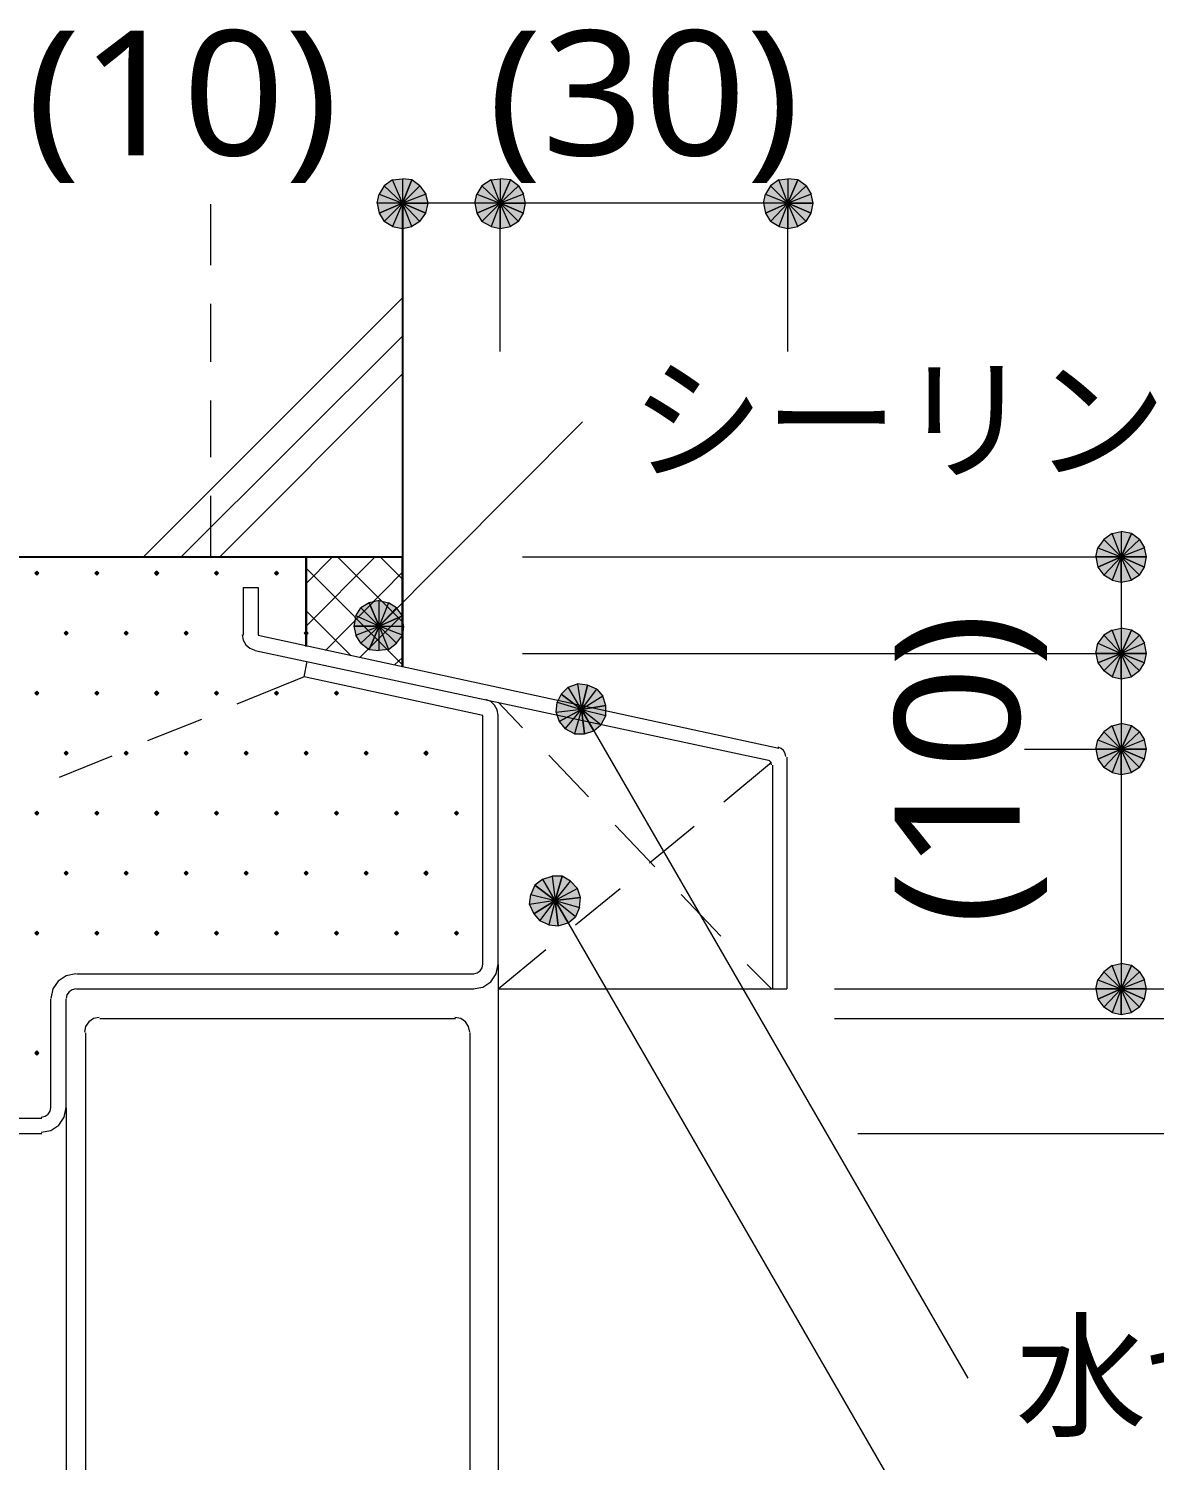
# Model space of a CAD drawing. Header units: millimetres. Extents: x 0 to 420, y 0 to 297.
# Drawn here: x 335.39 to 358.83, y 240.76 to 270.57 of the extents above; entities that cross this region are included whole.
import ezdxf
from ezdxf.enums import TextEntityAlignment as Align

# ---------------------------------------------------------------- set-up
doc = ezdxf.new("R2010")
doc.units = ezdxf.units.MM
doc.styles.add('kst32b', font='NotoSansJP-Variable.ttf')

msp = doc.modelspace()

# ---------------------------------------------------------------- hatches: boundary and pattern name
h = msp.add_hatch(color=7)
h.paths.add_polyline_path([(343.366, 267.42), (343.175, 267.441), (343.175, 266.933), (343.366, 267.42)])
h.paths.add_polyline_path([(343.175, 267.441), (343.175, 266.933), (342.963, 267.42), (343.175, 267.441)])
h.paths.add_polyline_path([(343.175, 266.933), (342.963, 267.42), (342.794, 267.293), (343.175, 266.933)])
h = msp.add_hatch(color=7)
h.paths.add_polyline_path([(343.704, 266.933), (343.662, 267.123), (343.175, 266.933), (343.704, 266.933)])
h.paths.add_polyline_path([(343.662, 267.123), (343.175, 266.933), (343.535, 267.293), (343.662, 267.123)])
h.paths.add_polyline_path([(343.175, 266.933), (343.535, 267.293), (343.366, 267.42), (343.175, 266.933)])
h = msp.add_hatch(color=7)
h.paths.add_polyline_path([(345.419, 267.42), (345.207, 267.441), (345.207, 266.933), (345.419, 267.42)])
h.paths.add_polyline_path([(345.207, 267.441), (345.207, 266.933), (345.017, 267.42), (345.207, 267.441)])
h.paths.add_polyline_path([(345.207, 266.933), (345.017, 267.42), (344.826, 267.293), (345.207, 266.933)])
h = msp.add_hatch(color=7)
h.paths.add_polyline_path([(345.736, 266.933), (345.694, 267.123), (345.207, 266.933), (345.736, 266.933)])
h.paths.add_polyline_path([(345.694, 267.123), (345.207, 266.933), (345.588, 267.293), (345.694, 267.123)])
h.paths.add_polyline_path([(345.207, 266.933), (345.588, 267.293), (345.419, 267.42), (345.207, 266.933)])
h = msp.add_hatch(color=7)
h.paths.add_polyline_path([(351.409, 267.42), (351.197, 267.441), (351.197, 266.933), (351.409, 267.42)])
h.paths.add_polyline_path([(351.197, 267.441), (351.197, 266.933), (351.007, 267.42), (351.197, 267.441)])
h.paths.add_polyline_path([(351.197, 266.933), (351.007, 267.42), (350.837, 267.293), (351.197, 266.933)])
h = msp.add_hatch(color=7)
h.paths.add_polyline_path([(351.727, 266.933), (351.684, 267.123), (351.197, 266.933), (351.727, 266.933)])
h.paths.add_polyline_path([(351.684, 267.123), (351.197, 266.933), (351.578, 267.293), (351.684, 267.123)])
h.paths.add_polyline_path([(351.197, 266.933), (351.578, 267.293), (351.409, 267.42), (351.197, 266.933)])
h = msp.add_hatch(color=7)
h.paths.add_polyline_path([(342.794, 267.293), (342.688, 267.123), (343.175, 266.933), (342.794, 267.293)])
h.paths.add_polyline_path([(342.688, 267.123), (343.175, 266.933), (342.646, 266.933), (342.688, 267.123)])
h.paths.add_polyline_path([(343.175, 266.933), (342.646, 266.933), (342.688, 266.721), (343.175, 266.933)])
h = msp.add_hatch(color=7)
h.paths.add_polyline_path([(344.826, 267.293), (344.72, 267.123), (345.207, 266.933), (344.826, 267.293)])
h.paths.add_polyline_path([(344.72, 267.123), (345.207, 266.933), (344.678, 266.933), (344.72, 267.123)])
h.paths.add_polyline_path([(345.207, 266.933), (344.678, 266.933), (344.72, 266.721), (345.207, 266.933)])
h = msp.add_hatch(color=7)
h.paths.add_polyline_path([(350.837, 267.293), (350.732, 267.123), (351.197, 266.933), (350.837, 267.293)])
h.paths.add_polyline_path([(350.732, 267.123), (351.197, 266.933), (350.689, 266.933), (350.732, 267.123)])
h.paths.add_polyline_path([(351.197, 266.933), (350.689, 266.933), (350.732, 266.721), (351.197, 266.933)])
h = msp.add_hatch(color=7)
h.paths.add_polyline_path([(342.688, 266.721), (342.794, 266.552), (343.175, 266.933), (342.688, 266.721)])
h.paths.add_polyline_path([(342.794, 266.552), (343.175, 266.933), (342.963, 266.446), (342.794, 266.552)])
h.paths.add_polyline_path([(343.175, 266.933), (342.963, 266.446), (343.175, 266.404), (343.175, 266.933)])
h = msp.add_hatch(color=7)
h.paths.add_polyline_path([(343.175, 266.404), (343.366, 266.446), (343.175, 266.933), (343.175, 266.404)])
h.paths.add_polyline_path([(343.366, 266.446), (343.175, 266.933), (343.535, 266.552), (343.366, 266.446)])
h.paths.add_polyline_path([(343.175, 266.933), (343.535, 266.552), (343.662, 266.721), (343.175, 266.933)])
for points in [[(343.662, 266.721), (343.704, 266.933), (343.175, 266.933), (343.662, 266.721)], [(345.694, 266.721), (345.736, 266.933), (345.207, 266.933), (345.694, 266.721)], [(351.684, 266.721), (351.727, 266.933), (351.197, 266.933), (351.684, 266.721)], [(358.627, 259.355), (358.669, 259.567), (358.14, 259.567), (358.627, 259.355)], [(335.555, 259.271), (335.534, 259.249), (335.513, 259.228), (335.534, 259.207), (335.555, 259.186), (335.576, 259.207), (335.597, 259.228), (335.576, 259.249), (335.555, 259.271)], [(336.804, 259.271), (336.783, 259.249), (336.762, 259.228), (336.783, 259.207), (336.804, 259.186), (336.825, 259.207), (336.846, 259.228), (336.825, 259.249), (336.804, 259.271)], [(338.053, 259.271), (338.032, 259.249), (338.011, 259.228), (338.032, 259.207), (338.053, 259.186), (338.074, 259.207), (338.095, 259.228), (338.074, 259.249), (338.053, 259.271)], [(339.302, 259.271), (339.28, 259.249), (339.259, 259.228), (339.28, 259.207), (339.302, 259.186), (339.323, 259.207), (339.344, 259.228), (339.323, 259.249), (339.302, 259.271)], [(340.551, 259.271), (340.529, 259.249), (340.508, 259.228), (340.529, 259.207), (340.551, 259.186), (340.572, 259.207), (340.593, 259.228), (340.572, 259.249), (340.551, 259.271)], [(343.175, 258.339), (343.048, 258.508), (342.688, 258.128), (343.175, 258.339)], [(336.169, 258.022), (336.148, 258), (336.127, 257.979), (336.148, 257.958), (336.169, 257.937), (336.19, 257.958), (336.211, 257.979), (336.19, 258), (336.169, 258.022)], [(337.418, 258.022), (337.397, 258), (337.376, 257.979), (337.397, 257.958), (337.418, 257.937), (337.439, 257.958), (337.46, 257.979), (337.439, 258), (337.418, 258.022)], [(338.667, 258.022), (338.646, 258), (338.624, 257.979), (338.646, 257.958), (338.667, 257.937), (338.688, 257.958), (338.709, 257.979), (338.688, 258), (338.667, 258.022)], [(341.164, 258.022), (341.143, 258), (341.122, 257.979), (341.143, 257.958), (341.164, 257.937), (341.186, 257.958), (341.207, 257.979), (341.186, 258), (341.164, 258.022)], [(358.627, 257.365), (358.669, 257.556), (358.14, 257.556), (358.627, 257.365)], [(335.555, 256.773), (335.534, 256.752), (335.513, 256.73), (335.534, 256.709), (335.555, 256.688), (335.576, 256.709), (335.597, 256.73), (335.576, 256.752), (335.555, 256.773)], [(336.804, 256.773), (336.783, 256.752), (336.762, 256.73), (336.783, 256.709), (336.804, 256.688), (336.825, 256.709), (336.846, 256.73), (336.825, 256.752), (336.804, 256.773)], [(338.053, 256.773), (338.032, 256.752), (338.011, 256.73), (338.032, 256.709), (338.053, 256.688), (338.074, 256.709), (338.095, 256.73), (338.074, 256.752), (338.053, 256.773)], [(339.302, 256.773), (339.28, 256.752), (339.259, 256.73), (339.28, 256.709), (339.302, 256.688), (339.323, 256.709), (339.344, 256.73), (339.323, 256.752), (339.302, 256.773)], [(340.551, 256.773), (340.529, 256.752), (340.508, 256.73), (340.529, 256.709), (340.551, 256.688), (340.572, 256.709), (340.593, 256.73), (340.572, 256.752), (340.551, 256.773)], [(341.799, 256.773), (341.778, 256.752), (341.757, 256.73), (341.778, 256.709), (341.799, 256.688), (341.821, 256.709), (341.842, 256.73), (341.821, 256.752), (341.799, 256.773)], [(346.964, 255.884), (347.154, 255.947), (346.901, 256.392), (346.964, 255.884)], [(336.169, 255.524), (336.148, 255.503), (336.127, 255.482), (336.148, 255.46), (336.169, 255.439), (336.19, 255.46), (336.211, 255.482), (336.19, 255.503), (336.169, 255.524)], [(337.418, 255.524), (337.397, 255.503), (337.376, 255.482), (337.397, 255.46), (337.418, 255.439), (337.439, 255.46), (337.46, 255.482), (337.439, 255.503), (337.418, 255.524)], [(338.667, 255.524), (338.646, 255.503), (338.624, 255.482), (338.646, 255.46), (338.667, 255.439), (338.688, 255.46), (338.709, 255.482), (338.688, 255.503), (338.667, 255.524)], [(339.916, 255.524), (339.894, 255.503), (339.873, 255.482), (339.894, 255.46), (339.916, 255.439), (339.937, 255.46), (339.958, 255.482), (339.937, 255.503), (339.916, 255.524)], [(341.164, 255.524), (341.143, 255.503), (341.122, 255.482), (341.143, 255.46), (341.164, 255.439), (341.186, 255.46), (341.207, 255.482), (341.186, 255.503), (341.164, 255.524)], [(342.413, 255.524), (342.392, 255.503), (342.371, 255.482), (342.392, 255.46), (342.413, 255.439), (342.434, 255.46), (342.455, 255.482), (342.434, 255.503), (342.413, 255.524)], [(343.662, 255.524), (343.641, 255.503), (343.62, 255.482), (343.641, 255.46), (343.662, 255.439), (343.683, 255.46), (343.704, 255.482), (343.683, 255.503), (343.662, 255.524)], [(358.627, 255.355), (358.669, 255.566), (358.14, 255.566), (358.627, 255.355)], [(335.555, 254.275), (335.534, 254.254), (335.513, 254.233), (335.534, 254.212), (335.555, 254.19), (335.576, 254.212), (335.597, 254.233), (335.576, 254.254), (335.555, 254.275)], [(336.804, 254.275), (336.783, 254.254), (336.762, 254.233), (336.783, 254.212), (336.804, 254.19), (336.825, 254.212), (336.846, 254.233), (336.825, 254.254), (336.804, 254.275)], [(338.053, 254.275), (338.032, 254.254), (338.011, 254.233), (338.032, 254.212), (338.053, 254.19), (338.074, 254.212), (338.095, 254.233), (338.074, 254.254), (338.053, 254.275)], [(339.302, 254.275), (339.28, 254.254), (339.259, 254.233), (339.28, 254.212), (339.302, 254.19), (339.323, 254.212), (339.344, 254.233), (339.323, 254.254), (339.302, 254.275)], [(340.551, 254.275), (340.529, 254.254), (340.508, 254.233), (340.529, 254.212), (340.551, 254.19), (340.572, 254.212), (340.593, 254.233), (340.572, 254.254), (340.551, 254.275)], [(341.799, 254.275), (341.778, 254.254), (341.757, 254.233), (341.778, 254.212), (341.799, 254.19), (341.821, 254.212), (341.842, 254.233), (341.821, 254.254), (341.799, 254.275)], [(343.048, 254.275), (343.027, 254.254), (343.006, 254.233), (343.027, 254.212), (343.048, 254.19), (343.069, 254.212), (343.091, 254.233), (343.069, 254.254), (343.048, 254.275)], [(344.297, 254.275), (344.276, 254.254), (344.255, 254.233), (344.276, 254.212), (344.297, 254.19), (344.318, 254.212), (344.339, 254.233), (344.318, 254.254), (344.297, 254.275)], [(336.169, 253.026), (336.148, 253.005), (336.127, 252.984), (336.148, 252.963), (336.169, 252.942), (336.19, 252.963), (336.211, 252.984), (336.19, 253.005), (336.169, 253.026)], [(337.418, 253.026), (337.397, 253.005), (337.376, 252.984), (337.397, 252.963), (337.418, 252.942), (337.439, 252.963), (337.46, 252.984), (337.439, 253.005), (337.418, 253.026)], [(338.667, 253.026), (338.646, 253.005), (338.624, 252.984), (338.646, 252.963), (338.667, 252.942), (338.688, 252.963), (338.709, 252.984), (338.688, 253.005), (338.667, 253.026)], [(339.916, 253.026), (339.894, 253.005), (339.873, 252.984), (339.894, 252.963), (339.916, 252.942), (339.937, 252.963), (339.958, 252.984), (339.937, 253.005), (339.916, 253.026)], [(341.164, 253.026), (341.143, 253.005), (341.122, 252.984), (341.143, 252.963), (341.164, 252.942), (341.186, 252.963), (341.207, 252.984), (341.186, 253.005), (341.164, 253.026)], [(342.413, 253.026), (342.392, 253.005), (342.371, 252.984), (342.392, 252.963), (342.413, 252.942), (342.434, 252.963), (342.455, 252.984), (342.434, 253.005), (342.413, 253.026)], [(343.662, 253.026), (343.641, 253.005), (343.62, 252.984), (343.641, 252.963), (343.662, 252.942), (343.683, 252.963), (343.704, 252.984), (343.683, 253.005), (343.662, 253.026)], [(346.414, 251.883), (346.625, 251.947), (346.35, 252.412), (346.414, 251.883)], [(335.555, 251.778), (335.534, 251.756), (335.513, 251.735), (335.534, 251.714), (335.555, 251.693), (335.576, 251.714), (335.597, 251.735), (335.576, 251.756), (335.555, 251.778)], [(336.804, 251.778), (336.783, 251.756), (336.762, 251.735), (336.783, 251.714), (336.804, 251.693), (336.825, 251.714), (336.846, 251.735), (336.825, 251.756), (336.804, 251.778)], [(338.053, 251.778), (338.032, 251.756), (338.011, 251.735), (338.032, 251.714), (338.053, 251.693), (338.074, 251.714), (338.095, 251.735), (338.074, 251.756), (338.053, 251.778)], [(339.302, 251.778), (339.28, 251.756), (339.259, 251.735), (339.28, 251.714), (339.302, 251.693), (339.323, 251.714), (339.344, 251.735), (339.323, 251.756), (339.302, 251.778)], [(340.551, 251.778), (340.529, 251.756), (340.508, 251.735), (340.529, 251.714), (340.551, 251.693), (340.572, 251.714), (340.593, 251.735), (340.572, 251.756), (340.551, 251.778)], [(341.799, 251.778), (341.778, 251.756), (341.757, 251.735), (341.778, 251.714), (341.799, 251.693), (341.821, 251.714), (341.842, 251.735), (341.821, 251.756), (341.799, 251.778)], [(343.048, 251.778), (343.027, 251.756), (343.006, 251.735), (343.027, 251.714), (343.048, 251.693), (343.069, 251.714), (343.091, 251.735), (343.069, 251.756), (343.048, 251.778)], [(344.297, 251.778), (344.276, 251.756), (344.255, 251.735), (344.276, 251.714), (344.297, 251.693), (344.318, 251.714), (344.339, 251.735), (344.318, 251.756), (344.297, 251.778)], [(358.627, 250.359), (358.669, 250.571), (358.14, 250.571), (358.627, 250.359)], [(335.555, 249.28), (335.534, 249.259), (335.513, 249.237), (335.534, 249.216), (335.555, 249.195), (335.576, 249.216), (335.597, 249.237), (335.576, 249.259), (335.555, 249.28)]]:
    msp.add_hatch(color=7).paths.add_polyline_path(points)
h = msp.add_hatch(color=7)
h.paths.add_polyline_path([(344.72, 266.721), (344.826, 266.552), (345.207, 266.933), (344.72, 266.721)])
h.paths.add_polyline_path([(344.826, 266.552), (345.207, 266.933), (345.017, 266.446), (344.826, 266.552)])
h.paths.add_polyline_path([(345.207, 266.933), (345.017, 266.446), (345.207, 266.404), (345.207, 266.933)])
h = msp.add_hatch(color=7)
h.paths.add_polyline_path([(345.207, 266.404), (345.419, 266.446), (345.207, 266.933), (345.207, 266.404)])
h.paths.add_polyline_path([(345.419, 266.446), (345.207, 266.933), (345.588, 266.552), (345.419, 266.446)])
h.paths.add_polyline_path([(345.207, 266.933), (345.588, 266.552), (345.694, 266.721), (345.207, 266.933)])
h = msp.add_hatch(color=7)
h.paths.add_polyline_path([(350.732, 266.721), (350.837, 266.552), (351.197, 266.933), (350.732, 266.721)])
h.paths.add_polyline_path([(350.837, 266.552), (351.197, 266.933), (351.007, 266.446), (350.837, 266.552)])
h.paths.add_polyline_path([(351.197, 266.933), (351.007, 266.446), (351.197, 266.404), (351.197, 266.933)])
h = msp.add_hatch(color=7)
h.paths.add_polyline_path([(351.197, 266.404), (351.409, 266.446), (351.197, 266.933), (351.197, 266.404)])
h.paths.add_polyline_path([(351.409, 266.446), (351.197, 266.933), (351.578, 266.552), (351.409, 266.446)])
h.paths.add_polyline_path([(351.197, 266.933), (351.578, 266.552), (351.684, 266.721), (351.197, 266.933)])
h = msp.add_hatch(color=7)
h.paths.add_polyline_path([(358.352, 260.054), (358.14, 260.096), (358.14, 259.567), (358.352, 260.054)])
h.paths.add_polyline_path([(358.14, 260.096), (358.14, 259.567), (357.95, 260.054), (358.14, 260.096)])
h.paths.add_polyline_path([(358.14, 259.567), (357.95, 260.054), (357.78, 259.927), (358.14, 259.567)])
h = msp.add_hatch(color=7)
h.paths.add_polyline_path([(358.669, 259.567), (358.627, 259.757), (358.14, 259.567), (358.669, 259.567)])
h.paths.add_polyline_path([(358.627, 259.757), (358.14, 259.567), (358.521, 259.927), (358.627, 259.757)])
h.paths.add_polyline_path([(358.14, 259.567), (358.521, 259.927), (358.352, 260.054), (358.14, 259.567)])
h = msp.add_hatch(color=7)
h.paths.add_polyline_path([(357.78, 259.927), (357.653, 259.757), (358.14, 259.567), (357.78, 259.927)])
h.paths.add_polyline_path([(357.653, 259.757), (358.14, 259.567), (357.611, 259.567), (357.653, 259.757)])
h.paths.add_polyline_path([(358.14, 259.567), (357.611, 259.567), (357.653, 259.355), (358.14, 259.567)])
h = msp.add_hatch(color=7)
h.paths.add_polyline_path([(357.653, 259.355), (357.78, 259.186), (358.14, 259.567), (357.653, 259.355)])
h.paths.add_polyline_path([(357.78, 259.186), (358.14, 259.567), (357.95, 259.08), (357.78, 259.186)])
h.paths.add_polyline_path([(358.14, 259.567), (357.95, 259.08), (358.14, 259.038), (358.14, 259.567)])
h = msp.add_hatch(color=7)
h.paths.add_polyline_path([(358.14, 259.038), (358.352, 259.08), (358.14, 259.567), (358.14, 259.038)])
h.paths.add_polyline_path([(358.352, 259.08), (358.14, 259.567), (358.521, 259.186), (358.352, 259.08)])
h.paths.add_polyline_path([(358.14, 259.567), (358.521, 259.186), (358.627, 259.355), (358.14, 259.567)])
h = msp.add_hatch(color=7)
h.paths.add_polyline_path([(342.477, 258.614), (342.307, 258.508), (342.688, 258.128), (342.477, 258.614)])
h.paths.add_polyline_path([(342.307, 258.508), (342.688, 258.128), (342.202, 258.339), (342.307, 258.508)])
h.paths.add_polyline_path([(342.688, 258.128), (342.202, 258.339), (342.159, 258.128), (342.688, 258.128)])
h = msp.add_hatch(color=7)
h.paths.add_polyline_path([(343.048, 258.508), (342.879, 258.614), (342.688, 258.128), (343.048, 258.508)])
h.paths.add_polyline_path([(342.879, 258.614), (342.688, 258.128), (342.688, 258.657), (342.879, 258.614)])
h.paths.add_polyline_path([(342.688, 258.128), (342.688, 258.657), (342.477, 258.614), (342.688, 258.128)])
h = msp.add_hatch(color=7)
h.paths.add_polyline_path([(343.048, 257.768), (343.175, 257.937), (342.688, 258.128), (343.048, 257.768)])
h.paths.add_polyline_path([(343.175, 257.937), (342.688, 258.128), (343.196, 258.128), (343.175, 257.937)])
h.paths.add_polyline_path([(342.688, 258.128), (343.196, 258.128), (343.175, 258.339), (342.688, 258.128)])
h = msp.add_hatch(color=7)
h.paths.add_polyline_path([(342.159, 258.128), (342.202, 257.937), (342.688, 258.128), (342.159, 258.128)])
h.paths.add_polyline_path([(342.202, 257.937), (342.688, 258.128), (342.307, 257.768), (342.202, 257.937)])
h.paths.add_polyline_path([(342.688, 258.128), (342.307, 257.768), (342.477, 257.641), (342.688, 258.128)])
h = msp.add_hatch(color=7)
h.paths.add_polyline_path([(342.477, 257.641), (342.688, 257.62), (342.688, 258.128), (342.477, 257.641)])
h.paths.add_polyline_path([(342.688, 257.62), (342.688, 258.128), (342.879, 257.641), (342.688, 257.62)])
h.paths.add_polyline_path([(342.688, 258.128), (342.879, 257.641), (343.048, 257.768), (342.688, 258.128)])
h = msp.add_hatch(color=7)
h.paths.add_polyline_path([(357.78, 257.937), (357.653, 257.768), (358.14, 257.556), (357.78, 257.937)])
h.paths.add_polyline_path([(357.653, 257.768), (358.14, 257.556), (357.611, 257.556), (357.653, 257.768)])
h.paths.add_polyline_path([(358.14, 257.556), (357.611, 257.556), (357.653, 257.365), (358.14, 257.556)])
h = msp.add_hatch(color=7)
h.paths.add_polyline_path([(358.352, 258.043), (358.14, 258.085), (358.14, 257.556), (358.352, 258.043)])
h.paths.add_polyline_path([(358.14, 258.085), (358.14, 257.556), (357.95, 258.043), (358.14, 258.085)])
h.paths.add_polyline_path([(358.14, 257.556), (357.95, 258.043), (357.78, 257.937), (358.14, 257.556)])
h = msp.add_hatch(color=7)
h.paths.add_polyline_path([(358.669, 257.556), (358.627, 257.768), (358.14, 257.556), (358.669, 257.556)])
h.paths.add_polyline_path([(358.627, 257.768), (358.14, 257.556), (358.521, 257.937), (358.627, 257.768)])
h.paths.add_polyline_path([(358.14, 257.556), (358.521, 257.937), (358.352, 258.043), (358.14, 257.556)])
h = msp.add_hatch(color=7)
h.paths.add_polyline_path([(357.653, 257.365), (357.78, 257.196), (358.14, 257.556), (357.653, 257.365)])
h.paths.add_polyline_path([(357.78, 257.196), (358.14, 257.556), (357.95, 257.069), (357.78, 257.196)])
h.paths.add_polyline_path([(358.14, 257.556), (357.95, 257.069), (358.14, 257.027), (358.14, 257.556)])
h = msp.add_hatch(color=7)
h.paths.add_polyline_path([(358.14, 257.027), (358.352, 257.069), (358.14, 257.556), (358.14, 257.027)])
h.paths.add_polyline_path([(358.352, 257.069), (358.14, 257.556), (358.521, 257.196), (358.352, 257.069)])
h.paths.add_polyline_path([(358.14, 257.556), (358.521, 257.196), (358.627, 257.365), (358.14, 257.556)])
h = msp.add_hatch(color=7)
h.paths.add_polyline_path([(346.477, 256.709), (346.393, 256.54), (346.901, 256.392), (346.477, 256.709)])
h.paths.add_polyline_path([(346.393, 256.54), (346.901, 256.392), (346.371, 256.328), (346.393, 256.54)])
h.paths.add_polyline_path([(346.901, 256.392), (346.371, 256.328), (346.435, 256.138), (346.901, 256.392)])
h = msp.add_hatch(color=7)
h.paths.add_polyline_path([(347.028, 256.9), (346.816, 256.921), (346.901, 256.392), (347.028, 256.9)])
h.paths.add_polyline_path([(346.816, 256.921), (346.901, 256.392), (346.625, 256.857), (346.816, 256.921)])
h.paths.add_polyline_path([(346.901, 256.392), (346.625, 256.857), (346.477, 256.709), (346.901, 256.392)])
h = msp.add_hatch(color=7)
h.paths.add_polyline_path([(347.409, 256.476), (347.345, 256.667), (346.901, 256.392), (347.409, 256.476)])
h.paths.add_polyline_path([(347.345, 256.667), (346.901, 256.392), (347.218, 256.815), (347.345, 256.667)])
h.paths.add_polyline_path([(346.901, 256.392), (347.218, 256.815), (347.028, 256.9), (346.901, 256.392)])
h = msp.add_hatch(color=7)
h.paths.add_polyline_path([(346.435, 256.138), (346.562, 255.99), (346.901, 256.392), (346.435, 256.138)])
h.paths.add_polyline_path([(346.562, 255.99), (346.901, 256.392), (346.752, 255.884), (346.562, 255.99)])
h.paths.add_polyline_path([(346.901, 256.392), (346.752, 255.884), (346.964, 255.884), (346.901, 256.392)])
h = msp.add_hatch(color=7)
h.paths.add_polyline_path([(347.154, 255.947), (347.303, 256.074), (346.901, 256.392), (347.154, 255.947)])
h.paths.add_polyline_path([(347.303, 256.074), (346.901, 256.392), (347.409, 256.265), (347.303, 256.074)])
h.paths.add_polyline_path([(346.901, 256.392), (347.409, 256.265), (347.409, 256.476), (346.901, 256.392)])
h = msp.add_hatch(color=7)
h.paths.add_polyline_path([(358.352, 256.053), (358.14, 256.096), (358.14, 255.566), (358.352, 256.053)])
h.paths.add_polyline_path([(358.14, 256.096), (358.14, 255.566), (357.95, 256.053), (358.14, 256.096)])
h.paths.add_polyline_path([(358.14, 255.566), (357.95, 256.053), (357.78, 255.926), (358.14, 255.566)])
h = msp.add_hatch(color=7)
h.paths.add_polyline_path([(357.78, 255.926), (357.653, 255.757), (358.14, 255.566), (357.78, 255.926)])
h.paths.add_polyline_path([(357.653, 255.757), (358.14, 255.566), (357.611, 255.566), (357.653, 255.757)])
h.paths.add_polyline_path([(358.14, 255.566), (357.611, 255.566), (357.653, 255.355), (358.14, 255.566)])
h = msp.add_hatch(color=7)
h.paths.add_polyline_path([(358.669, 255.566), (358.627, 255.757), (358.14, 255.566), (358.669, 255.566)])
h.paths.add_polyline_path([(358.627, 255.757), (358.14, 255.566), (358.521, 255.926), (358.627, 255.757)])
h.paths.add_polyline_path([(358.14, 255.566), (358.521, 255.926), (358.352, 256.053), (358.14, 255.566)])
h = msp.add_hatch(color=7)
h.paths.add_polyline_path([(357.653, 255.355), (357.78, 255.185), (358.14, 255.566), (357.653, 255.355)])
h.paths.add_polyline_path([(357.78, 255.185), (358.14, 255.566), (357.95, 255.079), (357.78, 255.185)])
h.paths.add_polyline_path([(358.14, 255.566), (357.95, 255.079), (358.14, 255.037), (358.14, 255.566)])
h = msp.add_hatch(color=7)
h.paths.add_polyline_path([(358.14, 255.037), (358.352, 255.079), (358.14, 255.566), (358.14, 255.037)])
h.paths.add_polyline_path([(358.352, 255.079), (358.14, 255.566), (358.521, 255.185), (358.352, 255.079)])
h.paths.add_polyline_path([(358.14, 255.566), (358.521, 255.185), (358.627, 255.355), (358.14, 255.566)])
h = msp.add_hatch(color=7)
h.paths.add_polyline_path([(346.498, 252.921), (346.287, 252.921), (346.35, 252.412), (346.498, 252.921)])
h.paths.add_polyline_path([(346.287, 252.921), (346.35, 252.412), (346.096, 252.857), (346.287, 252.921)])
h.paths.add_polyline_path([(346.35, 252.412), (346.096, 252.857), (345.927, 252.73), (346.35, 252.412)])
h = msp.add_hatch(color=7)
h.paths.add_polyline_path([(346.879, 252.476), (346.816, 252.666), (346.35, 252.412), (346.879, 252.476)])
h.paths.add_polyline_path([(346.816, 252.666), (346.35, 252.412), (346.668, 252.815), (346.816, 252.666)])
h.paths.add_polyline_path([(346.35, 252.412), (346.668, 252.815), (346.498, 252.921), (346.35, 252.412)])
h = msp.add_hatch(color=7)
h.paths.add_polyline_path([(345.927, 252.73), (345.842, 252.539), (346.35, 252.412), (345.927, 252.73)])
h.paths.add_polyline_path([(345.842, 252.539), (346.35, 252.412), (345.821, 252.328), (345.842, 252.539)])
h.paths.add_polyline_path([(346.35, 252.412), (345.821, 252.328), (345.906, 252.137), (346.35, 252.412)])
h = msp.add_hatch(color=7)
h.paths.add_polyline_path([(345.906, 252.137), (346.033, 251.989), (346.35, 252.412), (345.906, 252.137)])
h.paths.add_polyline_path([(346.033, 251.989), (346.35, 252.412), (346.223, 251.904), (346.033, 251.989)])
h.paths.add_polyline_path([(346.35, 252.412), (346.223, 251.904), (346.414, 251.883), (346.35, 252.412)])
h = msp.add_hatch(color=7)
h.paths.add_polyline_path([(346.625, 251.947), (346.773, 252.074), (346.35, 252.412), (346.625, 251.947)])
h.paths.add_polyline_path([(346.773, 252.074), (346.35, 252.412), (346.858, 252.264), (346.773, 252.074)])
h.paths.add_polyline_path([(346.35, 252.412), (346.858, 252.264), (346.879, 252.476), (346.35, 252.412)])
h = msp.add_hatch(color=7)
h.paths.add_polyline_path([(358.352, 251.058), (358.14, 251.1), (358.14, 250.571), (358.352, 251.058)])
h.paths.add_polyline_path([(358.14, 251.1), (358.14, 250.571), (357.95, 251.058), (358.14, 251.1)])
h.paths.add_polyline_path([(358.14, 250.571), (357.95, 251.058), (357.78, 250.931), (358.14, 250.571)])
h = msp.add_hatch(color=7)
h.paths.add_polyline_path([(358.669, 250.571), (358.627, 250.762), (358.14, 250.571), (358.669, 250.571)])
h.paths.add_polyline_path([(358.627, 250.762), (358.14, 250.571), (358.521, 250.931), (358.627, 250.762)])
h.paths.add_polyline_path([(358.14, 250.571), (358.521, 250.931), (358.352, 251.058), (358.14, 250.571)])
h = msp.add_hatch(color=7)
h.paths.add_polyline_path([(357.78, 250.931), (357.653, 250.762), (358.14, 250.571), (357.78, 250.931)])
h.paths.add_polyline_path([(357.653, 250.762), (358.14, 250.571), (357.611, 250.571), (357.653, 250.762)])
h.paths.add_polyline_path([(358.14, 250.571), (357.611, 250.571), (357.653, 250.359), (358.14, 250.571)])
h = msp.add_hatch(color=7)
h.paths.add_polyline_path([(357.653, 250.359), (357.78, 250.19), (358.14, 250.571), (357.653, 250.359)])
h.paths.add_polyline_path([(357.78, 250.19), (358.14, 250.571), (357.95, 250.084), (357.78, 250.19)])
h.paths.add_polyline_path([(358.14, 250.571), (357.95, 250.084), (358.14, 250.042), (358.14, 250.571)])
h = msp.add_hatch(color=7)
h.paths.add_polyline_path([(358.14, 250.042), (358.352, 250.084), (358.14, 250.571), (358.14, 250.042)])
h.paths.add_polyline_path([(358.352, 250.084), (358.14, 250.571), (358.521, 250.19), (358.352, 250.084)])
h.paths.add_polyline_path([(358.14, 250.571), (358.521, 250.19), (358.627, 250.359), (358.14, 250.571)])

# ---------------------------------------------------------------- linework, layer by layer
at = {"lineweight": 0}
for points in [[(343.175, 266.933), (342.963, 267.42), (342.794, 267.293)], [(343.175, 267.441), (343.175, 266.933), (342.963, 267.42)], [(343.366, 267.42), (343.175, 267.441), (343.175, 266.933)], [(343.175, 266.933), (343.535, 267.293), (343.366, 267.42)], [(345.207, 266.933), (345.017, 267.42), (344.826, 267.293)], [(345.207, 267.441), (345.207, 266.933), (345.017, 267.42)], [(345.419, 267.42), (345.207, 267.441), (345.207, 266.933)], [(345.207, 266.933), (345.588, 267.293), (345.419, 267.42)], [(351.197, 266.933), (351.007, 267.42), (350.837, 267.293)], [(351.197, 267.441), (351.197, 266.933), (351.007, 267.42)], [(351.409, 267.42), (351.197, 267.441), (351.197, 266.933)], [(351.197, 266.933), (351.578, 267.293), (351.409, 267.42)], [(342.688, 267.123), (343.175, 266.933), (342.646, 266.933)], [(342.794, 267.293), (342.688, 267.123), (343.175, 266.933)], [(343.662, 267.123), (343.175, 266.933), (343.535, 267.293)], [(343.704, 266.933), (343.662, 267.123), (343.175, 266.933)], [(344.72, 267.123), (345.207, 266.933), (344.678, 266.933)], [(344.826, 267.293), (344.72, 267.123), (345.207, 266.933)], [(345.694, 267.123), (345.207, 266.933), (345.588, 267.293)], [(345.736, 266.933), (345.694, 267.123), (345.207, 266.933)], [(350.732, 267.123), (351.197, 266.933), (350.689, 266.933)], [(350.837, 267.293), (350.732, 267.123), (351.197, 266.933)], [(351.684, 267.123), (351.197, 266.933), (351.578, 267.293)], [(351.727, 266.933), (351.684, 267.123), (351.197, 266.933)], [(343.175, 266.933), (342.646, 266.933), (342.688, 266.721)], [(342.688, 266.721), (342.794, 266.552), (343.175, 266.933)], [(342.794, 266.552), (343.175, 266.933), (342.963, 266.446)], [(343.175, 266.933), (342.963, 266.446), (343.175, 266.404)], [(343.175, 266.404), (343.366, 266.446), (343.175, 266.933)], [(343.366, 266.446), (343.175, 266.933), (343.535, 266.552)], [(343.175, 266.933), (343.535, 266.552), (343.662, 266.721)], [(343.662, 266.721), (343.704, 266.933), (343.175, 266.933)], [(345.207, 266.933), (344.678, 266.933), (344.72, 266.721)], [(344.72, 266.721), (344.826, 266.552), (345.207, 266.933)], [(344.826, 266.552), (345.207, 266.933), (345.017, 266.446)], [(345.207, 266.933), (345.017, 266.446), (345.207, 266.404)], [(345.207, 266.404), (345.419, 266.446), (345.207, 266.933)], [(345.419, 266.446), (345.207, 266.933), (345.588, 266.552)], [(345.207, 266.933), (345.588, 266.552), (345.694, 266.721)], [(345.694, 266.721), (345.736, 266.933), (345.207, 266.933)], [(351.197, 266.933), (350.689, 266.933), (350.732, 266.721)], [(350.732, 266.721), (350.837, 266.552), (351.197, 266.933)], [(350.837, 266.552), (351.197, 266.933), (351.007, 266.446)], [(351.197, 266.933), (351.007, 266.446), (351.197, 266.404)], [(351.197, 266.404), (351.409, 266.446), (351.197, 266.933)], [(351.409, 266.446), (351.197, 266.933), (351.578, 266.552)], [(351.197, 266.933), (351.578, 266.552), (351.684, 266.721)], [(351.684, 266.721), (351.727, 266.933), (351.197, 266.933)], [(358.14, 259.567), (357.95, 260.054), (357.78, 259.927)], [(358.14, 260.096), (358.14, 259.567), (357.95, 260.054)], [(358.352, 260.054), (358.14, 260.096), (358.14, 259.567)], [(358.14, 259.567), (358.521, 259.927), (358.352, 260.054)], [(357.653, 259.757), (358.14, 259.567), (357.611, 259.567)], [(357.78, 259.927), (357.653, 259.757), (358.14, 259.567)], [(358.627, 259.757), (358.14, 259.567), (358.521, 259.927)], [(358.669, 259.567), (358.627, 259.757), (358.14, 259.567)], [(358.14, 259.567), (357.611, 259.567), (357.653, 259.355)], [(357.653, 259.355), (357.78, 259.186), (358.14, 259.567)], [(357.78, 259.186), (358.14, 259.567), (357.95, 259.08)], [(358.14, 259.567), (357.95, 259.08), (358.14, 259.038)], [(358.14, 259.038), (358.352, 259.08), (358.14, 259.567)], [(358.352, 259.08), (358.14, 259.567), (358.521, 259.186)], [(358.14, 259.567), (358.521, 259.186), (358.627, 259.355)], [(358.627, 259.355), (358.669, 259.567), (358.14, 259.567)], [(335.555, 259.271), (335.534, 259.249), (335.513, 259.228), (335.534, 259.207), (335.555, 259.186), (335.576, 259.207), (335.597, 259.228), (335.576, 259.249)], [(336.804, 259.271), (336.783, 259.249), (336.762, 259.228), (336.783, 259.207), (336.804, 259.186), (336.825, 259.207), (336.846, 259.228), (336.825, 259.249)], [(338.053, 259.271), (338.032, 259.249), (338.011, 259.228), (338.032, 259.207), (338.053, 259.186), (338.074, 259.207), (338.095, 259.228), (338.074, 259.249)], [(339.302, 259.271), (339.28, 259.249), (339.259, 259.228), (339.28, 259.207), (339.302, 259.186), (339.323, 259.207), (339.344, 259.228), (339.323, 259.249)], [(340.551, 259.271), (340.529, 259.249), (340.508, 259.228), (340.529, 259.207), (340.551, 259.186), (340.572, 259.207), (340.593, 259.228), (340.572, 259.249)], [(342.307, 258.508), (342.688, 258.128), (342.202, 258.339)], [(342.477, 258.614), (342.307, 258.508), (342.688, 258.128)], [(342.688, 258.128), (342.688, 258.657), (342.477, 258.614)], [(342.879, 258.614), (342.688, 258.128), (342.688, 258.657)], [(343.048, 258.508), (342.879, 258.614), (342.688, 258.128)], [(343.175, 258.339), (343.048, 258.508), (342.688, 258.128)], [(342.688, 258.128), (342.202, 258.339), (342.159, 258.128)], [(342.688, 258.128), (343.196, 258.128), (343.175, 258.339)], [(336.169, 258.022), (336.148, 258), (336.127, 257.979), (336.148, 257.958), (336.169, 257.937), (336.19, 257.958), (336.211, 257.979), (336.19, 258)], [(337.418, 258.022), (337.397, 258), (337.376, 257.979), (337.397, 257.958), (337.418, 257.937), (337.439, 257.958), (337.46, 257.979), (337.439, 258)], [(338.667, 258.022), (338.646, 258), (338.624, 257.979), (338.646, 257.958), (338.667, 257.937), (338.688, 257.958), (338.709, 257.979), (338.688, 258)], [(341.164, 258.022), (341.143, 258), (341.122, 257.979), (341.143, 257.958), (341.164, 257.937), (341.186, 257.958), (341.207, 257.979), (341.186, 258)], [(342.159, 258.128), (342.202, 257.937), (342.688, 258.128)], [(342.202, 257.937), (342.688, 258.128), (342.307, 257.768)], [(342.688, 258.128), (342.307, 257.768), (342.477, 257.641)], [(342.477, 257.641), (342.688, 257.62), (342.688, 258.128)], [(342.688, 257.62), (342.688, 258.128), (342.879, 257.641)], [(342.688, 258.128), (342.879, 257.641), (343.048, 257.768)], [(343.048, 257.768), (343.175, 257.937), (342.688, 258.128)], [(343.175, 257.937), (342.688, 258.128), (343.196, 258.128)], [(357.78, 257.937), (357.653, 257.768), (358.14, 257.556)], [(358.14, 257.556), (357.95, 258.043), (357.78, 257.937)], [(358.14, 258.085), (358.14, 257.556), (357.95, 258.043)], [(358.352, 258.043), (358.14, 258.085), (358.14, 257.556)], [(358.14, 257.556), (358.521, 257.937), (358.352, 258.043)], [(358.627, 257.768), (358.14, 257.556), (358.521, 257.937)], [(357.653, 257.768), (358.14, 257.556), (357.611, 257.556)], [(358.669, 257.556), (358.627, 257.768), (358.14, 257.556)], [(358.14, 257.556), (357.611, 257.556), (357.653, 257.365)], [(357.653, 257.365), (357.78, 257.196), (358.14, 257.556)], [(357.78, 257.196), (358.14, 257.556), (357.95, 257.069)], [(358.14, 257.556), (357.95, 257.069), (358.14, 257.027)], [(358.14, 257.027), (358.352, 257.069), (358.14, 257.556)], [(358.352, 257.069), (358.14, 257.556), (358.521, 257.196)], [(358.14, 257.556), (358.521, 257.196), (358.627, 257.365)], [(358.627, 257.365), (358.669, 257.556), (358.14, 257.556)], [(335.555, 256.773), (335.534, 256.752), (335.513, 256.73), (335.534, 256.709), (335.555, 256.688), (335.576, 256.709), (335.597, 256.73), (335.576, 256.752)], [(336.804, 256.773), (336.783, 256.752), (336.762, 256.73), (336.783, 256.709), (336.804, 256.688), (336.825, 256.709), (336.846, 256.73), (336.825, 256.752)], [(338.053, 256.773), (338.032, 256.752), (338.011, 256.73), (338.032, 256.709), (338.053, 256.688), (338.074, 256.709), (338.095, 256.73), (338.074, 256.752)], [(339.302, 256.773), (339.28, 256.752), (339.259, 256.73), (339.28, 256.709), (339.302, 256.688), (339.323, 256.709), (339.344, 256.73), (339.323, 256.752)], [(340.551, 256.773), (340.529, 256.752), (340.508, 256.73), (340.529, 256.709), (340.551, 256.688), (340.572, 256.709), (340.593, 256.73), (340.572, 256.752)], [(341.799, 256.773), (341.778, 256.752), (341.757, 256.73), (341.778, 256.709), (341.799, 256.688), (341.821, 256.709), (341.842, 256.73), (341.821, 256.752)], [(346.477, 256.709), (346.393, 256.54), (346.901, 256.392)], [(346.901, 256.392), (346.625, 256.857), (346.477, 256.709)], [(346.816, 256.921), (346.901, 256.392), (346.625, 256.857)], [(347.028, 256.9), (346.816, 256.921), (346.901, 256.392)], [(346.901, 256.392), (347.218, 256.815), (347.028, 256.9)], [(347.345, 256.667), (346.901, 256.392), (347.218, 256.815)], [(346.393, 256.54), (346.901, 256.392), (346.371, 256.328)], [(346.901, 256.392), (346.371, 256.328), (346.435, 256.138)], [(346.435, 256.138), (346.562, 255.99), (346.901, 256.392)], [(346.562, 255.99), (346.901, 256.392), (346.752, 255.884)], [(346.901, 256.392), (346.752, 255.884), (346.964, 255.884)], [(347.409, 256.476), (347.345, 256.667), (346.901, 256.392)], [(346.901, 256.392), (347.409, 256.265), (347.409, 256.476)], [(347.154, 255.947), (347.303, 256.074), (346.901, 256.392)], [(347.303, 256.074), (346.901, 256.392), (347.409, 256.265)], [(346.964, 255.884), (347.154, 255.947), (346.901, 256.392)], [(358.14, 256.096), (358.14, 255.566), (357.95, 256.053)], [(358.352, 256.053), (358.14, 256.096), (358.14, 255.566)], [(357.78, 255.926), (357.653, 255.757), (358.14, 255.566)], [(358.14, 255.566), (357.95, 256.053), (357.78, 255.926)], [(358.14, 255.566), (358.521, 255.926), (358.352, 256.053)], [(358.627, 255.757), (358.14, 255.566), (358.521, 255.926)], [(336.169, 255.524), (336.148, 255.503), (336.127, 255.482), (336.148, 255.46), (336.169, 255.439), (336.19, 255.46), (336.211, 255.482), (336.19, 255.503)], [(337.418, 255.524), (337.397, 255.503), (337.376, 255.482), (337.397, 255.46), (337.418, 255.439), (337.439, 255.46), (337.46, 255.482), (337.439, 255.503)], [(338.667, 255.524), (338.646, 255.503), (338.624, 255.482), (338.646, 255.46), (338.667, 255.439), (338.688, 255.46), (338.709, 255.482), (338.688, 255.503)], [(339.916, 255.524), (339.894, 255.503), (339.873, 255.482), (339.894, 255.46), (339.916, 255.439), (339.937, 255.46), (339.958, 255.482), (339.937, 255.503)], [(341.164, 255.524), (341.143, 255.503), (341.122, 255.482), (341.143, 255.46), (341.164, 255.439), (341.186, 255.46), (341.207, 255.482), (341.186, 255.503)], [(342.413, 255.524), (342.392, 255.503), (342.371, 255.482), (342.392, 255.46), (342.413, 255.439), (342.434, 255.46), (342.455, 255.482), (342.434, 255.503)], [(343.662, 255.524), (343.641, 255.503), (343.62, 255.482), (343.641, 255.46), (343.662, 255.439), (343.683, 255.46), (343.704, 255.482), (343.683, 255.503)], [(357.653, 255.757), (358.14, 255.566), (357.611, 255.566)], [(358.14, 255.566), (357.611, 255.566), (357.653, 255.355)], [(357.653, 255.355), (357.78, 255.185), (358.14, 255.566)], [(357.78, 255.185), (358.14, 255.566), (357.95, 255.079)], [(358.14, 255.566), (357.95, 255.079), (358.14, 255.037)], [(358.669, 255.566), (358.627, 255.757), (358.14, 255.566)], [(358.14, 255.037), (358.352, 255.079), (358.14, 255.566)], [(358.352, 255.079), (358.14, 255.566), (358.521, 255.185)], [(358.14, 255.566), (358.521, 255.185), (358.627, 255.355)], [(358.627, 255.355), (358.669, 255.566), (358.14, 255.566)], [(335.555, 254.275), (335.534, 254.254), (335.513, 254.233), (335.534, 254.212), (335.555, 254.19), (335.576, 254.212), (335.597, 254.233), (335.576, 254.254)], [(336.804, 254.275), (336.783, 254.254), (336.762, 254.233), (336.783, 254.212), (336.804, 254.19), (336.825, 254.212), (336.846, 254.233), (336.825, 254.254)], [(338.053, 254.275), (338.032, 254.254), (338.011, 254.233), (338.032, 254.212), (338.053, 254.19), (338.074, 254.212), (338.095, 254.233), (338.074, 254.254)], [(339.302, 254.275), (339.28, 254.254), (339.259, 254.233), (339.28, 254.212), (339.302, 254.19), (339.323, 254.212), (339.344, 254.233), (339.323, 254.254)], [(340.551, 254.275), (340.529, 254.254), (340.508, 254.233), (340.529, 254.212), (340.551, 254.19), (340.572, 254.212), (340.593, 254.233), (340.572, 254.254)], [(341.799, 254.275), (341.778, 254.254), (341.757, 254.233), (341.778, 254.212), (341.799, 254.19), (341.821, 254.212), (341.842, 254.233), (341.821, 254.254)], [(343.048, 254.275), (343.027, 254.254), (343.006, 254.233), (343.027, 254.212), (343.048, 254.19), (343.069, 254.212), (343.091, 254.233), (343.069, 254.254)], [(344.297, 254.275), (344.276, 254.254), (344.255, 254.233), (344.276, 254.212), (344.297, 254.19), (344.318, 254.212), (344.339, 254.233), (344.318, 254.254)], [(336.169, 253.026), (336.148, 253.005), (336.127, 252.984), (336.148, 252.963), (336.169, 252.942), (336.19, 252.963), (336.211, 252.984), (336.19, 253.005)], [(337.418, 253.026), (337.397, 253.005), (337.376, 252.984), (337.397, 252.963), (337.418, 252.942), (337.439, 252.963), (337.46, 252.984), (337.439, 253.005)], [(338.667, 253.026), (338.646, 253.005), (338.624, 252.984), (338.646, 252.963), (338.667, 252.942), (338.688, 252.963), (338.709, 252.984), (338.688, 253.005)], [(339.916, 253.026), (339.894, 253.005), (339.873, 252.984), (339.894, 252.963), (339.916, 252.942), (339.937, 252.963), (339.958, 252.984), (339.937, 253.005)], [(341.164, 253.026), (341.143, 253.005), (341.122, 252.984), (341.143, 252.963), (341.164, 252.942), (341.186, 252.963), (341.207, 252.984), (341.186, 253.005)], [(342.413, 253.026), (342.392, 253.005), (342.371, 252.984), (342.392, 252.963), (342.413, 252.942), (342.434, 252.963), (342.455, 252.984), (342.434, 253.005)], [(343.662, 253.026), (343.641, 253.005), (343.62, 252.984), (343.641, 252.963), (343.662, 252.942), (343.683, 252.963), (343.704, 252.984), (343.683, 253.005)], [(346.35, 252.412), (346.096, 252.857), (345.927, 252.73)], [(346.287, 252.921), (346.35, 252.412), (346.096, 252.857)], [(346.498, 252.921), (346.287, 252.921), (346.35, 252.412)], [(346.35, 252.412), (346.668, 252.815), (346.498, 252.921)], [(346.816, 252.666), (346.35, 252.412), (346.668, 252.815)], [(345.842, 252.539), (346.35, 252.412), (345.821, 252.328)], [(345.927, 252.73), (345.842, 252.539), (346.35, 252.412)], [(346.879, 252.476), (346.816, 252.666), (346.35, 252.412)], [(346.35, 252.412), (345.821, 252.328), (345.906, 252.137)], [(345.906, 252.137), (346.033, 251.989), (346.35, 252.412)], [(346.033, 251.989), (346.35, 252.412), (346.223, 251.904)], [(346.35, 252.412), (346.223, 251.904), (346.414, 251.883)], [(346.35, 252.412), (346.858, 252.264), (346.879, 252.476)], [(346.625, 251.947), (346.773, 252.074), (346.35, 252.412)], [(346.773, 252.074), (346.35, 252.412), (346.858, 252.264)], [(346.414, 251.883), (346.625, 251.947), (346.35, 252.412)], [(335.555, 251.778), (335.534, 251.756), (335.513, 251.735), (335.534, 251.714), (335.555, 251.693), (335.576, 251.714), (335.597, 251.735), (335.576, 251.756)], [(336.804, 251.778), (336.783, 251.756), (336.762, 251.735), (336.783, 251.714), (336.804, 251.693), (336.825, 251.714), (336.846, 251.735), (336.825, 251.756)], [(338.053, 251.778), (338.032, 251.756), (338.011, 251.735), (338.032, 251.714), (338.053, 251.693), (338.074, 251.714), (338.095, 251.735), (338.074, 251.756)], [(339.302, 251.778), (339.28, 251.756), (339.259, 251.735), (339.28, 251.714), (339.302, 251.693), (339.323, 251.714), (339.344, 251.735), (339.323, 251.756)], [(340.551, 251.778), (340.529, 251.756), (340.508, 251.735), (340.529, 251.714), (340.551, 251.693), (340.572, 251.714), (340.593, 251.735), (340.572, 251.756)], [(341.799, 251.778), (341.778, 251.756), (341.757, 251.735), (341.778, 251.714), (341.799, 251.693), (341.821, 251.714), (341.842, 251.735), (341.821, 251.756)], [(343.048, 251.778), (343.027, 251.756), (343.006, 251.735), (343.027, 251.714), (343.048, 251.693), (343.069, 251.714), (343.091, 251.735), (343.069, 251.756)], [(344.297, 251.778), (344.276, 251.756), (344.255, 251.735), (344.276, 251.714), (344.297, 251.693), (344.318, 251.714), (344.339, 251.735), (344.318, 251.756)], [(358.14, 250.571), (357.95, 251.058), (357.78, 250.931)], [(358.14, 251.1), (358.14, 250.571), (357.95, 251.058)], [(358.352, 251.058), (358.14, 251.1), (358.14, 250.571)], [(358.14, 250.571), (358.521, 250.931), (358.352, 251.058)], [(357.653, 250.762), (358.14, 250.571), (357.611, 250.571)], [(357.78, 250.931), (357.653, 250.762), (358.14, 250.571)], [(358.627, 250.762), (358.14, 250.571), (358.521, 250.931)], [(358.669, 250.571), (358.627, 250.762), (358.14, 250.571)], [(358.14, 250.571), (357.611, 250.571), (357.653, 250.359)], [(357.653, 250.359), (357.78, 250.19), (358.14, 250.571)], [(357.78, 250.19), (358.14, 250.571), (357.95, 250.084)], [(358.14, 250.571), (357.95, 250.084), (358.14, 250.042)], [(358.14, 250.042), (358.352, 250.084), (358.14, 250.571)], [(358.352, 250.084), (358.14, 250.571), (358.521, 250.19)], [(358.14, 250.571), (358.521, 250.19), (358.627, 250.359)], [(358.627, 250.359), (358.669, 250.571), (358.14, 250.571)], [(335.555, 249.28), (335.534, 249.259), (335.513, 249.237), (335.534, 249.216), (335.555, 249.195), (335.576, 249.216), (335.597, 249.237), (335.576, 249.259)]]:
    msp.add_lwpolyline(points, close=True, dxfattribs=at)
at = {"lineweight": 13}
for points in [[(339.175, 266.912), (339.175, 265.642)], [(351.197, 266.933), (345.207, 266.933), (343.175, 266.933)], [(345.207, 263.842), (345.207, 266.933)], [(351.197, 263.842), (351.197, 266.933)], [(337.778, 259.567), (343.175, 264.964)], [(339.175, 264.837), (339.175, 263.631)], [(338.561, 259.567), (343.175, 264.16)], [(339.365, 259.567), (343.175, 263.377)], [(339.175, 262.826), (339.175, 261.641)], [(342.688, 258.128), (346.922, 262.382)], [(339.175, 260.837), (339.175, 259.567)], [(341.164, 259.016), (341.715, 259.567)], [(341.164, 258.128), (342.604, 259.567)], [(343.175, 258.212), (341.821, 259.567)], [(343.175, 259.101), (342.71, 259.567)], [(345.673, 259.567), (358.14, 259.567)], [(358.14, 259.567), (358.14, 257.556), (358.14, 255.566), (358.14, 250.571)], [(343.175, 257.323), (341.164, 259.334)], [(341.566, 257.62), (343.175, 259.249)], [(339.852, 258.932), (339.852, 257.937)], [(339.852, 258.932), (340.17, 258.932)], [(340.17, 258.932), (340.17, 257.937)], [(342.096, 257.514), (341.164, 258.445)], [(342.286, 257.471), (343.175, 258.36)], [(339.831, 257.948), (339.851, 257.834), (339.907, 257.737), (339.992, 257.665), (340.1, 257.625)], [(340.17, 257.937), (351.007, 255.587)], [(340.106, 257.62), (350.795, 255.333)], [(344.847, 256.265), (341.122, 257.069), (341.186, 257.387)], [(343.006, 257.323), (343.175, 257.471)], [(345.673, 257.556), (358.14, 257.556)], [(341.122, 257.069), (339.725, 256.498)], [(345.165, 256.275), (345.146, 256.386), (345.092, 256.482), (345.01, 256.554), (344.905, 256.596)], [(345.165, 256.54), (345.673, 256.011)], [(346.901, 256.392), (354.944, 242.464)], [(338.984, 256.18), (337.862, 255.736)], [(344.847, 251.079), (344.847, 256.265)], [(345.165, 251.079), (345.165, 256.265)], [(351.155, 255.408), (351.143, 255.476), (351.11, 255.535), (351.059, 255.579), (350.994, 255.605)], [(356.129, 255.566), (358.14, 255.566)], [(337.121, 255.418), (336.021, 254.974)], [(346.223, 255.439), (347.049, 254.571)], [(349.864, 254.466), (350.859, 255.291)], [(350.859, 255.238), (350.853, 255.271), (350.837, 255.298), (350.813, 255.32), (350.782, 255.332)], [(350.88, 255.228), (350.88, 250.571)], [(351.176, 255.397), (351.176, 250.571)], [(347.599, 253.979), (348.425, 253.111)], [(348.319, 253.196), (349.25, 253.958)], [(346.773, 251.904), (347.705, 252.666)], [(348.975, 252.539), (349.8, 251.672)], [(346.35, 252.412), (354.944, 237.532)], [(345.165, 250.571), (346.16, 251.396)], [(344.646, 250.888), (344.725, 250.904), (344.788, 250.947), (344.832, 251.011), (344.847, 251.09)], [(344.646, 250.571), (344.848, 250.612), (345.013, 250.723), (345.124, 250.888), (345.165, 251.09)], [(345.165, 251.079), (345.165, 223.372)], [(350.351, 251.079), (350.859, 250.571)], [(336.37, 250.888), (336.168, 250.848), (336.003, 250.737), (335.892, 250.572), (335.852, 250.37)], [(336.381, 250.888), (344.657, 250.888)], [(336.37, 250.571), (336.292, 250.555), (336.228, 250.512), (336.185, 250.448), (336.169, 250.37)], [(336.381, 250.571), (344.657, 250.571)], [(345.165, 250.571), (350.88, 250.571)], [(350.88, 250.571), (351.176, 250.571)], [(352.171, 250.571), (372.682, 250.571)], [(335.852, 248.095), (335.852, 250.359)], [(336.169, 248.095), (336.169, 250.359)], [(336.857, 249.978), (336.737, 249.954), (336.64, 249.888), (336.574, 249.791), (336.55, 249.671)], [(336.868, 249.957), (344.276, 249.957)], [(344.572, 249.671), (344.548, 249.791), (344.482, 249.888), (344.385, 249.954), (344.265, 249.978)], [(352.171, 249.957), (366.48, 249.957)], [(336.571, 249.661), (336.571, 223.372)], [(344.572, 249.661), (344.572, 223.372)], [(335.65, 247.904), (335.729, 247.92), (335.793, 247.963), (335.836, 248.027), (335.852, 248.105)], [(335.65, 247.587), (335.852, 247.627), (336.017, 247.738), (336.128, 247.903), (336.169, 248.105)], [(336.169, 248.095), (336.169, 223.372)], [(325.691, 247.883), (335.661, 247.883)], [(325.691, 247.565), (335.661, 247.565)], [(352.658, 247.565), (372.682, 247.565)]]:
    msp.add_lwpolyline(points, dxfattribs=at)
at = {"lineweight": 25}
for points in [[(343.175, 266.912), (343.175, 259.567)], [(309.562, 259.567), (343.175, 259.567)]]:
    msp.add_lwpolyline(points, dxfattribs=at)
at = {"lineweight": 30}
for points in [[(341.164, 259.567), (341.164, 257.704)], [(343.175, 259.567), (343.175, 257.281)]]:
    msp.add_lwpolyline(points, dxfattribs=at)

# ---------------------------------------------------------------- texts
at = {"style": 'kst32b'}
for s, height, p, p2 in [('(10)', 2.5989, (335.344, 267.928), (341.841, 267.928)), ('(30)', 2.5989, (344.953, 267.928), (351.45, 267.928)), ('シーリング材(10×10)', 2.07913, (347.916, 261.387), (373.906, 261.387)), ('(10)', 2.5989, (356.023, 251.904), (356.023, 258.402)), ('水切りP-1.6', 2.0791, (355.939, 241.469), (370.233, 241.469))]:
    msp.add_text(s, height=height, dxfattribs=at).set_placement(p, p2, align=Align.FIT)

doc.saveas('drawing.dxf')
